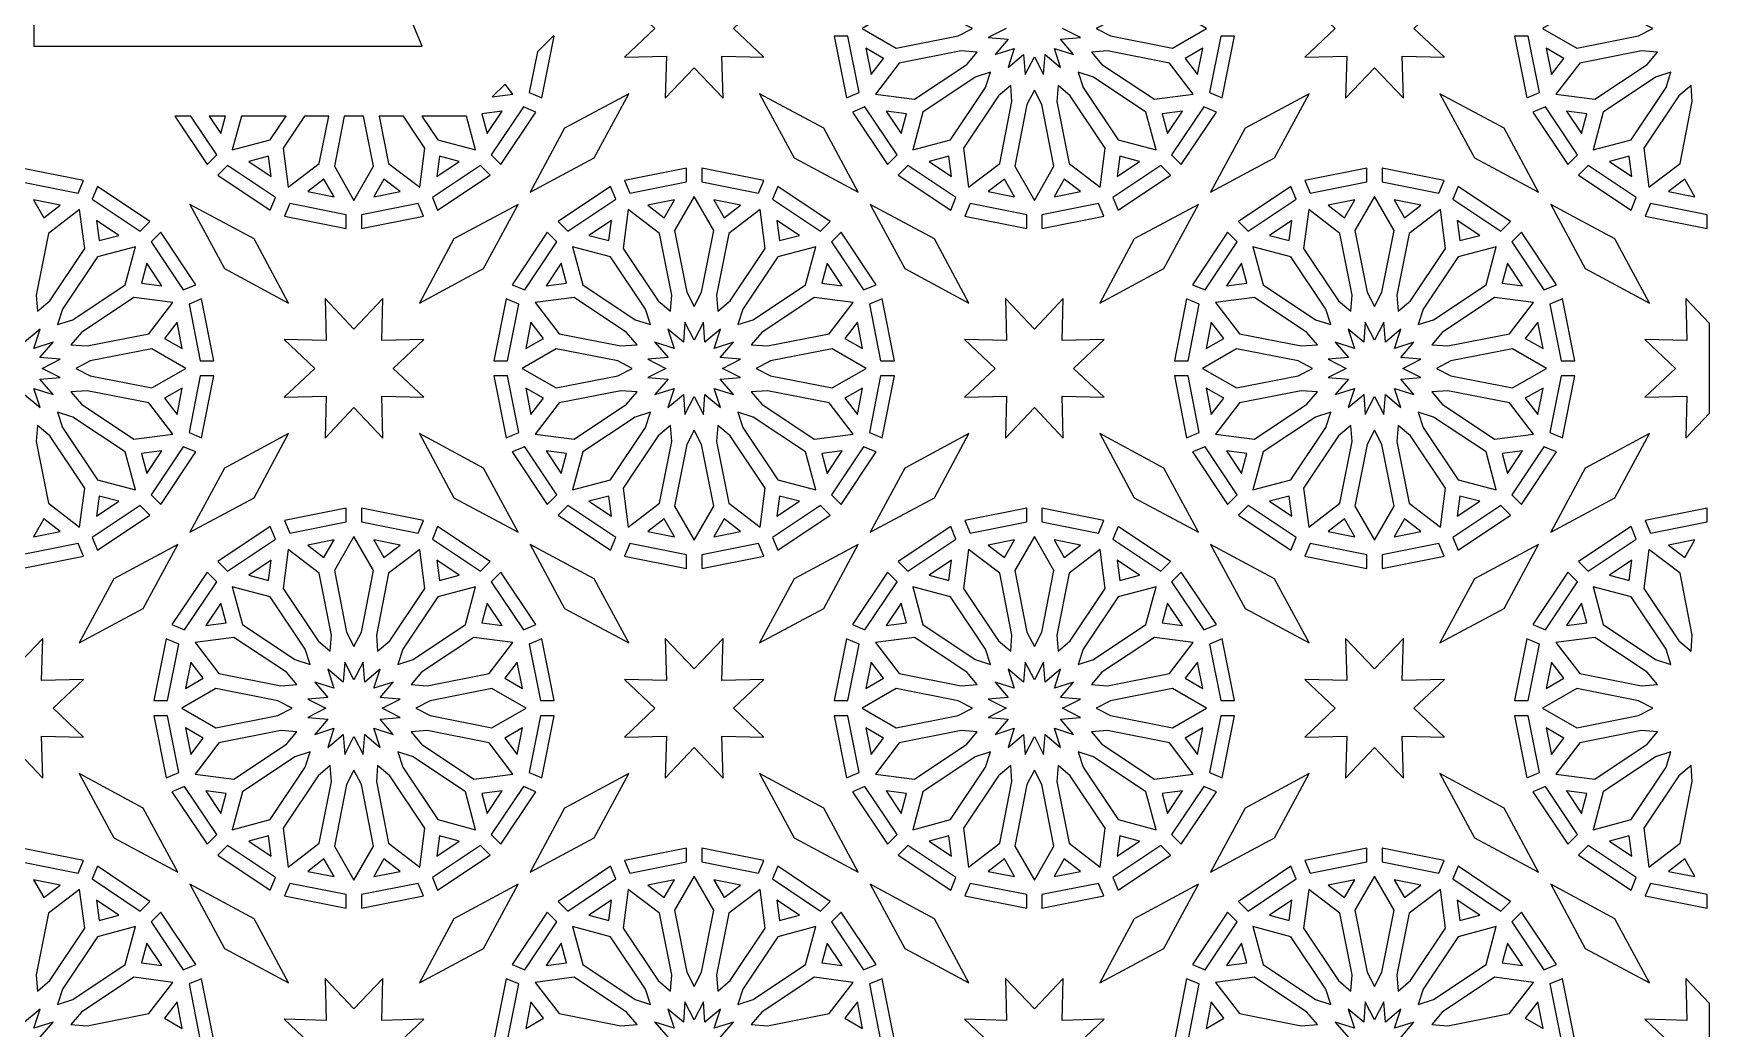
# Model space of a CAD drawing. Header units: millimetres. Extents: x 5 to 1055, y 1035 to 2435.
# Drawn here: x 534.1 to 879, y 1319 to 1523.9 of the extents above; entities that cross this region are included whole.
import ezdxf

# ---------------------------------------------------------------- set-up
doc = ezdxf.new("R2010")
doc.units = ezdxf.units.MM
doc.layers.add('CUT', color=1, linetype='CONTINUOUS')

msp = doc.modelspace()

# ---------------------------------------------------------------- linework, layer by layer
at = {"layer": 'CUT'}
for points in [[(606.724, 1539.1), (534.2, 1539.1), (534.2, 1521.25), (614.117, 1521.25)], [(676.026, 1510.558), (675.793, 1519.207), (684.442, 1518.974), (678.161, 1524.925), (684.442, 1530.876), (675.793, 1530.643), (676.026, 1539.292), (670.075, 1533.011), (664.124, 1539.292), (664.357, 1530.643), (655.708, 1530.876), (661.989, 1524.925), (655.708, 1518.974), (664.357, 1519.207), (664.124, 1510.558), (670.075, 1516.839)], [(816.026, 1510.558), (815.793, 1519.207), (824.442, 1518.974), (818.161, 1524.925), (824.442, 1530.876), (815.793, 1530.643), (816.026, 1539.292), (810.075, 1533.011), (804.124, 1539.292), (804.357, 1530.643), (795.708, 1530.876), (801.989, 1524.925), (795.708, 1518.974), (804.357, 1519.207), (804.124, 1510.558), (810.075, 1516.839)], [(727.344, 1524.925), (724.387, 1526.439), (711.675, 1528.968), (704.671, 1524.925), (711.675, 1520.882), (724.387, 1523.411)], [(752.806, 1524.925), (755.763, 1523.411), (768.475, 1520.882), (775.479, 1524.925), (768.475, 1528.968), (755.763, 1526.439)], [(867.344, 1524.925), (864.387, 1526.439), (851.675, 1528.968), (844.671, 1524.925), (851.675, 1520.882), (864.387, 1523.411)], [(637.806, 1520.109), (636.133, 1511.695), (638.732, 1510.617), (641.266, 1523.35), (641.047, 1523.35)], [(704.017, 1511.695), (701.699, 1523.35), (698.884, 1523.35), (701.418, 1510.617)], [(778.732, 1510.617), (781.266, 1523.35), (778.451, 1523.35), (776.133, 1511.695)], [(844.017, 1511.695), (841.699, 1523.35), (838.884, 1523.35), (841.418, 1510.617)], [(706.49, 1515.41), (709.057, 1518.755), (705.406, 1520.863)], [(728.313, 1520.053), (725.002, 1520.321), (712.289, 1517.792), (707.367, 1511.376), (715.384, 1510.321), (726.162, 1517.523)], [(753.988, 1517.523), (764.766, 1510.321), (772.783, 1511.376), (767.861, 1517.792), (755.148, 1520.321), (751.837, 1520.053)], [(774.744, 1520.863), (771.093, 1518.755), (773.66, 1515.41)], [(846.49, 1515.41), (849.057, 1518.755), (845.406, 1520.863)], [(868.313, 1520.053), (865.002, 1520.321), (852.289, 1517.792), (847.367, 1511.376), (855.384, 1510.321), (866.162, 1517.523)], [(731.073, 1515.923), (727.911, 1514.903), (717.134, 1507.702), (715.041, 1499.891), (722.852, 1501.984), (730.053, 1512.761)], [(749.077, 1515.923), (750.097, 1512.761), (757.298, 1501.984), (765.109, 1499.891), (763.016, 1507.702), (752.239, 1514.903)], [(871.073, 1515.923), (867.911, 1514.903), (857.134, 1507.702), (855.041, 1499.891), (862.852, 1501.984), (870.053, 1512.761)], [(628.511, 1510.814), (632.783, 1511.376), (631.173, 1513.476)], [(649.519, 1498.276), (656.624, 1511.474), (643.426, 1504.369), (636.321, 1491.171)], [(696.724, 1504.369), (683.526, 1511.474), (690.631, 1498.276), (703.829, 1491.171)], [(735.203, 1513.163), (732.673, 1511.012), (725.471, 1500.234), (726.526, 1492.217), (732.942, 1497.139), (735.471, 1509.852)], [(740.075, 1512.194), (738.561, 1509.237), (736.032, 1496.525), (740.075, 1489.521), (744.118, 1496.525), (741.589, 1509.237)], [(744.947, 1513.163), (744.679, 1509.852), (747.208, 1497.139), (753.624, 1492.217), (754.679, 1500.234), (747.477, 1511.012)], [(789.519, 1498.276), (796.624, 1511.474), (783.426, 1504.369), (776.321, 1491.171)], [(836.724, 1504.369), (823.526, 1511.474), (830.631, 1498.276), (843.829, 1491.171)], [(875.203, 1513.163), (872.673, 1511.012), (865.471, 1500.234), (866.526, 1492.217), (872.942, 1497.139), (875.471, 1509.852)], [(630.551, 1507.905), (626.371, 1507.355), (627.462, 1503.282)], [(630.314, 1496.913), (637.527, 1507.707), (634.927, 1508.784), (628.325, 1498.903)], [(702.623, 1507.707), (709.836, 1496.913), (711.825, 1498.903), (705.223, 1508.784)], [(712.688, 1503.282), (713.779, 1507.355), (709.599, 1507.905)], [(770.551, 1507.905), (766.371, 1507.355), (767.462, 1503.282)], [(770.314, 1496.913), (777.527, 1507.707), (774.927, 1508.784), (768.325, 1498.903)], [(842.623, 1507.707), (849.836, 1496.913), (851.825, 1498.903), (845.223, 1508.784)], [(852.688, 1503.282), (853.779, 1507.355), (849.599, 1507.905)], [(563.195, 1506.85), (569.836, 1496.913), (571.825, 1498.903), (566.516, 1506.85)], [(570.304, 1506.85), (572.688, 1503.282), (573.644, 1506.85)], [(576.906, 1506.85), (575.041, 1499.891), (582.852, 1501.984), (586.104, 1506.85)], [(589.892, 1506.85), (585.471, 1500.234), (586.526, 1492.217), (592.942, 1497.139), (594.874, 1506.85)], [(598.086, 1506.85), (596.032, 1496.525), (600.075, 1489.521), (604.118, 1496.525), (602.064, 1506.85)], [(605.276, 1506.85), (607.208, 1497.139), (613.624, 1492.217), (614.679, 1500.234), (610.258, 1506.85)], [(614.046, 1506.85), (617.298, 1501.984), (625.109, 1499.891), (623.244, 1506.85)], [(583.055, 1494.449), (582.505, 1498.629), (578.432, 1497.538)], [(621.718, 1497.538), (617.645, 1498.629), (617.095, 1494.449)], [(723.055, 1494.449), (722.505, 1498.629), (718.432, 1497.538)], [(761.718, 1497.538), (757.645, 1498.629), (757.095, 1494.449)], [(863.055, 1494.449), (862.505, 1498.629), (858.432, 1497.538)], [(531.65, 1493.301), (543.305, 1490.983), (544.383, 1493.582), (531.65, 1496.116)], [(572.063, 1494.686), (582.857, 1487.473), (583.934, 1490.073), (574.053, 1496.675)], [(596.013, 1490.256), (593.905, 1493.907), (590.56, 1491.34)], [(609.59, 1491.34), (606.245, 1493.907), (604.137, 1490.256)], [(617.293, 1487.473), (628.087, 1494.686), (626.097, 1496.675), (616.216, 1490.073)], [(656.845, 1490.983), (668.5, 1493.301), (668.5, 1496.116), (655.767, 1493.582)], [(671.65, 1493.301), (683.305, 1490.983), (684.383, 1493.582), (671.65, 1496.116)], [(712.063, 1494.686), (722.857, 1487.473), (723.934, 1490.073), (714.053, 1496.675)], [(736.013, 1490.256), (733.905, 1493.907), (730.56, 1491.34)], [(749.59, 1491.34), (746.245, 1493.907), (744.137, 1490.256)], [(757.293, 1487.473), (768.087, 1494.686), (766.097, 1496.675), (756.216, 1490.073)], [(796.845, 1490.983), (808.5, 1493.301), (808.5, 1496.116), (795.767, 1493.582)], [(811.65, 1493.301), (823.305, 1490.983), (824.383, 1493.582), (811.65, 1496.116)], [(852.063, 1494.686), (862.857, 1487.473), (863.934, 1490.073), (854.053, 1496.675)], [(876.013, 1490.256), (873.905, 1493.907), (870.56, 1491.34)], [(558.087, 1485.164), (547.293, 1492.377), (546.216, 1489.777), (556.097, 1483.175)], [(644.053, 1483.175), (653.934, 1489.777), (652.857, 1492.377), (642.063, 1485.164)], [(670.075, 1467.656), (671.589, 1470.613), (674.118, 1483.325), (670.075, 1490.329), (666.032, 1483.325), (668.561, 1470.613)], [(698.087, 1485.164), (687.293, 1492.377), (686.216, 1489.777), (696.097, 1483.175)], [(784.053, 1483.175), (793.934, 1489.777), (792.857, 1492.377), (782.063, 1485.164)], [(810.075, 1467.656), (811.589, 1470.613), (814.118, 1483.325), (810.075, 1490.329), (806.032, 1483.325), (808.561, 1470.613)], [(838.087, 1485.164), (827.293, 1492.377), (826.216, 1489.777), (836.097, 1483.175)], [(536.245, 1485.943), (539.59, 1488.51), (534.137, 1489.594)], [(534.947, 1466.687), (537.477, 1468.838), (544.679, 1479.616), (543.624, 1487.633), (537.208, 1482.711), (534.679, 1469.998)], [(573.426, 1475.481), (586.624, 1468.376), (579.519, 1481.574), (566.321, 1488.679)], [(585.767, 1486.268), (598.5, 1483.734), (598.5, 1486.549), (586.845, 1488.867)], [(601.65, 1483.734), (614.383, 1486.268), (613.305, 1488.867), (601.65, 1486.549)], [(620.631, 1481.574), (613.526, 1468.376), (626.724, 1475.481), (633.829, 1488.679)], [(665.203, 1466.687), (665.471, 1469.998), (662.942, 1482.711), (656.526, 1487.633), (655.471, 1479.616), (662.673, 1468.838)], [(663.905, 1485.943), (666.013, 1489.594), (660.56, 1488.51)], [(676.245, 1485.943), (679.59, 1488.51), (674.137, 1489.594)], [(674.947, 1466.687), (677.477, 1468.838), (684.679, 1479.616), (683.624, 1487.633), (677.208, 1482.711), (674.679, 1469.998)], [(713.426, 1475.481), (726.624, 1468.376), (719.519, 1481.574), (706.321, 1488.679)], [(725.767, 1486.268), (738.5, 1483.734), (738.5, 1486.549), (726.845, 1488.867)], [(741.65, 1483.734), (754.383, 1486.268), (753.305, 1488.867), (741.65, 1486.549)], [(760.631, 1481.574), (753.526, 1468.376), (766.724, 1475.481), (773.829, 1488.679)], [(805.203, 1466.687), (805.471, 1469.998), (802.942, 1482.711), (796.526, 1487.633), (795.471, 1479.616), (802.673, 1468.838)], [(803.905, 1485.943), (806.013, 1489.594), (800.56, 1488.51)], [(816.245, 1485.943), (819.59, 1488.51), (814.137, 1489.594)], [(814.947, 1466.687), (817.477, 1468.838), (824.679, 1479.616), (823.624, 1487.633), (817.208, 1482.711), (814.679, 1469.998)], [(853.426, 1475.481), (866.624, 1468.376), (859.519, 1481.574), (846.321, 1488.679)], [(865.767, 1486.268), (878.5, 1483.734), (878.5, 1486.549), (866.845, 1488.867)], [(547.645, 1481.221), (551.718, 1482.312), (547.095, 1485.401)], [(567.527, 1472.143), (560.314, 1482.937), (558.325, 1480.947), (564.927, 1471.066)], [(635.223, 1471.066), (641.825, 1480.947), (639.836, 1482.937), (632.623, 1472.143)], [(648.432, 1482.312), (652.505, 1481.221), (653.055, 1485.401)], [(687.645, 1481.221), (691.718, 1482.312), (687.095, 1485.401)], [(707.527, 1472.143), (700.314, 1482.937), (698.325, 1480.947), (704.927, 1471.066)], [(775.223, 1471.066), (781.825, 1480.947), (779.836, 1482.937), (772.623, 1472.143)], [(788.432, 1482.312), (792.505, 1481.221), (793.055, 1485.401)], [(827.645, 1481.221), (831.718, 1482.312), (827.095, 1485.401)], [(847.527, 1472.143), (840.314, 1482.937), (838.325, 1480.947), (844.927, 1471.066)], [(539.077, 1463.927), (542.239, 1464.947), (553.016, 1472.148), (555.109, 1479.959), (547.298, 1477.866), (540.097, 1467.089)], [(661.073, 1463.927), (660.053, 1467.089), (652.852, 1477.866), (645.041, 1479.959), (647.134, 1472.148), (657.911, 1464.947)], [(679.077, 1463.927), (682.239, 1464.947), (693.016, 1472.148), (695.109, 1479.959), (687.298, 1477.866), (680.097, 1467.089)], [(801.073, 1463.927), (800.053, 1467.089), (792.852, 1477.866), (785.041, 1479.959), (787.134, 1472.148), (797.911, 1464.947)], [(819.077, 1463.927), (822.239, 1464.947), (833.016, 1472.148), (835.109, 1479.959), (827.298, 1477.866), (820.097, 1467.089)], [(556.371, 1472.495), (560.551, 1471.945), (557.462, 1476.568)], [(639.599, 1471.945), (643.779, 1472.495), (642.688, 1476.568)], [(696.371, 1472.495), (700.551, 1471.945), (697.462, 1476.568)], [(779.599, 1471.945), (783.779, 1472.495), (782.688, 1476.568)], [(836.371, 1472.495), (840.551, 1471.945), (837.462, 1476.568)], [(541.837, 1459.797), (545.148, 1459.529), (557.861, 1462.058), (562.783, 1468.474), (554.766, 1469.529), (543.988, 1462.327)], [(571.266, 1456.5), (568.732, 1469.233), (566.133, 1468.155), (568.451, 1456.5)], [(606.026, 1440.558), (605.793, 1449.207), (614.442, 1448.974), (608.161, 1454.925), (614.442, 1460.876), (605.793, 1460.643), (606.026, 1469.292), (600.075, 1463.011), (594.124, 1469.292), (594.357, 1460.643), (585.708, 1460.876), (591.989, 1454.925), (585.708, 1448.974), (594.357, 1449.207), (594.124, 1440.558), (600.075, 1446.839)], [(631.699, 1456.5), (634.017, 1468.155), (631.418, 1469.233), (628.884, 1456.5)], [(658.313, 1459.797), (656.162, 1462.327), (645.384, 1469.529), (637.367, 1468.474), (642.289, 1462.058), (655.002, 1459.529)], [(681.837, 1459.797), (685.148, 1459.529), (697.861, 1462.058), (702.783, 1468.474), (694.766, 1469.529), (683.988, 1462.327)], [(711.266, 1456.5), (708.732, 1469.233), (706.133, 1468.155), (708.451, 1456.5)], [(746.026, 1440.558), (745.793, 1449.207), (754.442, 1448.974), (748.161, 1454.925), (754.442, 1460.876), (745.793, 1460.643), (746.026, 1469.292), (740.075, 1463.011), (734.124, 1469.292), (734.357, 1460.643), (725.708, 1460.876), (731.989, 1454.925), (725.708, 1448.974), (734.357, 1449.207), (734.124, 1440.558), (740.075, 1446.839)], [(771.699, 1456.5), (774.017, 1468.155), (771.418, 1469.233), (768.884, 1456.5)], [(798.313, 1459.797), (796.162, 1462.327), (785.384, 1469.529), (777.367, 1468.474), (782.289, 1462.058), (795.002, 1459.529)], [(821.837, 1459.797), (825.148, 1459.529), (837.861, 1462.058), (842.783, 1468.474), (834.766, 1469.529), (823.988, 1462.327)], [(851.266, 1456.5), (848.732, 1469.233), (846.133, 1468.155), (848.451, 1456.5)], [(879, 1464.146), (874.124, 1469.292), (874.357, 1460.643), (865.708, 1460.876), (871.989, 1454.925), (865.708, 1448.974), (874.357, 1449.207), (874.124, 1440.558), (879, 1445.704)], [(561.093, 1461.095), (564.744, 1458.987), (563.66, 1464.44)], [(635.406, 1458.987), (639.057, 1461.095), (636.49, 1464.44)], [(671.968, 1445.407), (672.303, 1449.545), (675.467, 1446.856), (674.193, 1450.807), (678.144, 1449.533), (675.455, 1452.697), (679.593, 1453.032), (675.899, 1454.925), (679.593, 1456.818), (675.455, 1457.153), (678.144, 1460.317), (674.193, 1459.043), (675.467, 1462.994), (672.303, 1460.305), (671.968, 1464.443), (670.075, 1460.749), (668.182, 1464.443), (667.847, 1460.305), (664.683, 1462.994), (665.957, 1459.043), (662.006, 1460.317), (664.695, 1457.153), (660.557, 1456.818), (664.251, 1454.925), (660.557, 1453.032), (664.695, 1452.697), (662.006, 1449.533), (665.957, 1450.807), (664.683, 1446.856), (667.847, 1449.545), (668.182, 1445.407), (670.075, 1449.101)], [(701.093, 1461.095), (704.744, 1458.987), (703.66, 1464.44)], [(775.406, 1458.987), (779.057, 1461.095), (776.49, 1464.44)], [(811.968, 1445.407), (812.303, 1449.545), (815.467, 1446.856), (814.193, 1450.807), (818.144, 1449.533), (815.455, 1452.697), (819.593, 1453.032), (815.899, 1454.925), (819.593, 1456.818), (815.455, 1457.153), (818.144, 1460.317), (814.193, 1459.043), (815.467, 1462.994), (812.303, 1460.305), (811.968, 1464.443), (810.075, 1460.749), (808.182, 1464.443), (807.847, 1460.305), (804.683, 1462.994), (805.957, 1459.043), (802.006, 1460.317), (804.695, 1457.153), (800.557, 1456.818), (804.251, 1454.925), (800.557, 1453.032), (804.695, 1452.697), (802.006, 1449.533), (805.957, 1450.807), (804.683, 1446.856), (807.847, 1449.545), (808.182, 1445.407), (810.075, 1449.101)], [(841.093, 1461.095), (844.744, 1458.987), (843.66, 1464.44)], [(542.806, 1454.925), (545.763, 1453.411), (558.475, 1450.882), (565.479, 1454.925), (558.475, 1458.968), (545.763, 1456.439)], [(657.344, 1454.925), (654.387, 1456.439), (641.675, 1458.968), (634.671, 1454.925), (641.675, 1450.882), (654.387, 1453.411)], [(682.806, 1454.925), (685.763, 1453.411), (698.475, 1450.882), (705.479, 1454.925), (698.475, 1458.968), (685.763, 1456.439)], [(797.344, 1454.925), (794.387, 1456.439), (781.675, 1458.968), (774.671, 1454.925), (781.675, 1450.882), (794.387, 1453.411)], [(822.806, 1454.925), (825.763, 1453.411), (838.475, 1450.882), (845.479, 1454.925), (838.475, 1458.968), (825.763, 1456.439)], [(568.732, 1440.617), (571.266, 1453.35), (568.451, 1453.35), (566.133, 1441.695)], [(634.017, 1441.695), (631.699, 1453.35), (628.884, 1453.35), (631.418, 1440.617)], [(708.732, 1440.617), (711.266, 1453.35), (708.451, 1453.35), (706.133, 1441.695)], [(774.017, 1441.695), (771.699, 1453.35), (768.884, 1453.35), (771.418, 1440.617)], [(848.732, 1440.617), (851.266, 1453.35), (848.451, 1453.35), (846.133, 1441.695)], [(543.988, 1447.523), (554.766, 1440.321), (562.783, 1441.376), (557.861, 1447.792), (545.148, 1450.321), (541.837, 1450.053)], [(564.744, 1450.863), (561.093, 1448.755), (563.66, 1445.41)], [(636.49, 1445.41), (639.057, 1448.755), (635.406, 1450.863)], [(658.313, 1450.053), (655.002, 1450.321), (642.289, 1447.792), (637.367, 1441.376), (645.384, 1440.321), (656.162, 1447.523)], [(683.988, 1447.523), (694.766, 1440.321), (702.783, 1441.376), (697.861, 1447.792), (685.148, 1450.321), (681.837, 1450.053)], [(704.744, 1450.863), (701.093, 1448.755), (703.66, 1445.41)], [(776.49, 1445.41), (779.057, 1448.755), (775.406, 1450.863)], [(798.313, 1450.053), (795.002, 1450.321), (782.289, 1447.792), (777.367, 1441.376), (785.384, 1440.321), (796.162, 1447.523)], [(823.988, 1447.523), (834.766, 1440.321), (842.783, 1441.376), (837.861, 1447.792), (825.148, 1450.321), (821.837, 1450.053)], [(844.744, 1450.863), (841.093, 1448.755), (843.66, 1445.41)], [(539.077, 1445.923), (540.097, 1442.761), (547.298, 1431.984), (555.109, 1429.891), (553.016, 1437.702), (542.239, 1444.903)], [(661.073, 1445.923), (657.911, 1444.903), (647.134, 1437.702), (645.041, 1429.891), (652.852, 1431.984), (660.053, 1442.761)], [(679.077, 1445.923), (680.097, 1442.761), (687.298, 1431.984), (695.109, 1429.891), (693.016, 1437.702), (682.239, 1444.903)], [(801.073, 1445.923), (797.911, 1444.903), (787.134, 1437.702), (785.041, 1429.891), (792.852, 1431.984), (800.053, 1442.761)], [(819.077, 1445.923), (820.097, 1442.761), (827.298, 1431.984), (835.109, 1429.891), (833.016, 1437.702), (822.239, 1444.903)], [(534.947, 1443.163), (534.679, 1439.852), (537.208, 1427.139), (543.624, 1422.217), (544.679, 1430.234), (537.477, 1441.012)], [(665.203, 1443.163), (662.673, 1441.012), (655.471, 1430.234), (656.526, 1422.217), (662.942, 1427.139), (665.471, 1439.852)], [(670.075, 1442.194), (668.561, 1439.237), (666.032, 1426.525), (670.075, 1419.521), (674.118, 1426.525), (671.589, 1439.237)], [(674.947, 1443.163), (674.679, 1439.852), (677.208, 1427.139), (683.624, 1422.217), (684.679, 1430.234), (677.477, 1441.012)], [(805.203, 1443.163), (802.673, 1441.012), (795.471, 1430.234), (796.526, 1422.217), (802.942, 1427.139), (805.471, 1439.852)], [(810.075, 1442.194), (808.561, 1439.237), (806.032, 1426.525), (810.075, 1419.521), (814.118, 1426.525), (811.589, 1439.237)], [(814.947, 1443.163), (814.679, 1439.852), (817.208, 1427.139), (823.624, 1422.217), (824.679, 1430.234), (817.477, 1441.012)], [(560.314, 1426.913), (567.527, 1437.707), (564.927, 1438.784), (558.325, 1428.903)], [(579.519, 1428.276), (586.624, 1441.474), (573.426, 1434.369), (566.321, 1421.171)], [(626.724, 1434.369), (613.526, 1441.474), (620.631, 1428.276), (633.829, 1421.171)], [(632.623, 1437.707), (639.836, 1426.913), (641.825, 1428.903), (635.223, 1438.784)], [(700.314, 1426.913), (707.527, 1437.707), (704.927, 1438.784), (698.325, 1428.903)], [(719.519, 1428.276), (726.624, 1441.474), (713.426, 1434.369), (706.321, 1421.171)], [(766.724, 1434.369), (753.526, 1441.474), (760.631, 1428.276), (773.829, 1421.171)], [(772.623, 1437.707), (779.836, 1426.913), (781.825, 1428.903), (775.223, 1438.784)], [(840.314, 1426.913), (847.527, 1437.707), (844.927, 1438.784), (838.325, 1428.903)], [(859.519, 1428.276), (866.624, 1441.474), (853.426, 1434.369), (846.321, 1421.171)], [(560.551, 1437.905), (556.371, 1437.355), (557.462, 1433.282)], [(642.688, 1433.282), (643.779, 1437.355), (639.599, 1437.905)], [(700.551, 1437.905), (696.371, 1437.355), (697.462, 1433.282)], [(782.688, 1433.282), (783.779, 1437.355), (779.599, 1437.905)], [(840.551, 1437.905), (836.371, 1437.355), (837.462, 1433.282)], [(551.718, 1427.538), (547.645, 1428.629), (547.095, 1424.449)], [(653.055, 1424.449), (652.505, 1428.629), (648.432, 1427.538)], [(691.718, 1427.538), (687.645, 1428.629), (687.095, 1424.449)], [(793.055, 1424.449), (792.505, 1428.629), (788.432, 1427.538)], [(831.718, 1427.538), (827.645, 1428.629), (827.095, 1424.449)], [(547.293, 1417.473), (558.087, 1424.686), (556.097, 1426.675), (546.216, 1420.073)], [(586.845, 1420.983), (598.5, 1423.301), (598.5, 1426.116), (585.767, 1423.582)], [(601.65, 1423.301), (613.305, 1420.983), (614.383, 1423.582), (601.65, 1426.116)], [(642.063, 1424.686), (652.857, 1417.473), (653.934, 1420.073), (644.053, 1426.675)], [(687.293, 1417.473), (698.087, 1424.686), (696.097, 1426.675), (686.216, 1420.073)], [(726.845, 1420.983), (738.5, 1423.301), (738.5, 1426.116), (725.767, 1423.582)], [(741.65, 1423.301), (753.305, 1420.983), (754.383, 1423.582), (741.65, 1426.116)], [(782.063, 1424.686), (792.857, 1417.473), (793.934, 1420.073), (784.053, 1426.675)], [(827.293, 1417.473), (838.087, 1424.686), (836.097, 1426.675), (826.216, 1420.073)], [(866.845, 1420.983), (878.5, 1423.301), (878.5, 1426.116), (865.767, 1423.582)], [(539.59, 1421.34), (536.245, 1423.907), (534.137, 1420.256)], [(574.053, 1413.175), (583.934, 1419.777), (582.857, 1422.377), (572.063, 1415.164)], [(628.087, 1415.164), (617.293, 1422.377), (616.216, 1419.777), (626.097, 1413.175)], [(666.013, 1420.256), (663.905, 1423.907), (660.56, 1421.34)], [(679.59, 1421.34), (676.245, 1423.907), (674.137, 1420.256)], [(714.053, 1413.175), (723.934, 1419.777), (722.857, 1422.377), (712.063, 1415.164)], [(768.087, 1415.164), (757.293, 1422.377), (756.216, 1419.777), (766.097, 1413.175)], [(806.013, 1420.256), (803.905, 1423.907), (800.56, 1421.34)], [(819.59, 1421.34), (816.245, 1423.907), (814.137, 1420.256)], [(854.053, 1413.175), (863.934, 1419.777), (862.857, 1422.377), (852.063, 1415.164)], [(531.65, 1413.734), (544.383, 1416.268), (543.305, 1418.867), (531.65, 1416.549)], [(550.631, 1411.574), (543.526, 1398.376), (556.724, 1405.481), (563.829, 1418.679)], [(595.203, 1396.687), (595.471, 1399.998), (592.942, 1412.711), (586.526, 1417.633), (585.471, 1409.616), (592.673, 1398.838)], [(593.905, 1415.943), (596.013, 1419.594), (590.56, 1418.51)], [(600.075, 1397.656), (601.589, 1400.613), (604.118, 1413.325), (600.075, 1420.329), (596.032, 1413.325), (598.561, 1400.613)], [(606.245, 1415.943), (609.59, 1418.51), (604.137, 1419.594)], [(604.947, 1396.687), (607.477, 1398.838), (614.679, 1409.616), (613.624, 1417.633), (607.208, 1412.711), (604.679, 1399.998)], [(643.426, 1405.481), (656.624, 1398.376), (649.519, 1411.574), (636.321, 1418.679)], [(655.767, 1416.268), (668.5, 1413.734), (668.5, 1416.549), (656.845, 1418.867)], [(671.65, 1413.734), (684.383, 1416.268), (683.305, 1418.867), (671.65, 1416.549)], [(690.631, 1411.574), (683.526, 1398.376), (696.724, 1405.481), (703.829, 1418.679)], [(735.203, 1396.687), (735.471, 1399.998), (732.942, 1412.711), (726.526, 1417.633), (725.471, 1409.616), (732.673, 1398.838)], [(733.905, 1415.943), (736.013, 1419.594), (730.56, 1418.51)], [(740.075, 1397.656), (741.589, 1400.613), (744.118, 1413.325), (740.075, 1420.329), (736.032, 1413.325), (738.561, 1400.613)], [(746.245, 1415.943), (749.59, 1418.51), (744.137, 1419.594)], [(744.947, 1396.687), (747.477, 1398.838), (754.679, 1409.616), (753.624, 1417.633), (747.208, 1412.711), (744.679, 1399.998)], [(783.426, 1405.481), (796.624, 1398.376), (789.519, 1411.574), (776.321, 1418.679)], [(795.767, 1416.268), (808.5, 1413.734), (808.5, 1416.549), (796.845, 1418.867)], [(811.65, 1413.734), (824.383, 1416.268), (823.305, 1418.867), (811.65, 1416.549)], [(830.631, 1411.574), (823.526, 1398.376), (836.724, 1405.481), (843.829, 1418.679)], [(875.203, 1396.687), (875.471, 1399.998), (872.942, 1412.711), (866.526, 1417.633), (865.471, 1409.616), (872.673, 1398.838)], [(873.905, 1415.943), (876.013, 1419.594), (870.56, 1418.51)], [(578.432, 1412.312), (582.505, 1411.221), (583.055, 1415.401)], [(617.645, 1411.221), (621.718, 1412.312), (617.095, 1415.401)], [(718.432, 1412.312), (722.505, 1411.221), (723.055, 1415.401)], [(757.645, 1411.221), (761.718, 1412.312), (757.095, 1415.401)], [(858.432, 1412.312), (862.505, 1411.221), (863.055, 1415.401)], [(565.223, 1401.066), (571.825, 1410.947), (569.836, 1412.937), (562.623, 1402.143)], [(637.527, 1402.143), (630.314, 1412.937), (628.325, 1410.947), (634.927, 1401.066)], [(705.223, 1401.066), (711.825, 1410.947), (709.836, 1412.937), (702.623, 1402.143)], [(777.527, 1402.143), (770.314, 1412.937), (768.325, 1410.947), (774.927, 1401.066)], [(845.223, 1401.066), (851.825, 1410.947), (849.836, 1412.937), (842.623, 1402.143)], [(591.073, 1393.927), (590.053, 1397.089), (582.852, 1407.866), (575.041, 1409.959), (577.134, 1402.148), (587.911, 1394.947)], [(609.077, 1393.927), (612.239, 1394.947), (623.016, 1402.148), (625.109, 1409.959), (617.298, 1407.866), (610.097, 1397.089)], [(731.073, 1393.927), (730.053, 1397.089), (722.852, 1407.866), (715.041, 1409.959), (717.134, 1402.148), (727.911, 1394.947)], [(749.077, 1393.927), (752.239, 1394.947), (763.016, 1402.148), (765.109, 1409.959), (757.298, 1407.866), (750.097, 1397.089)], [(871.073, 1393.927), (870.053, 1397.089), (862.852, 1407.866), (855.041, 1409.959), (857.134, 1402.148), (867.911, 1394.947)], [(569.599, 1401.945), (573.779, 1402.495), (572.688, 1406.568)], [(626.371, 1402.495), (630.551, 1401.945), (627.462, 1406.568)], [(709.599, 1401.945), (713.779, 1402.495), (712.688, 1406.568)], [(766.371, 1402.495), (770.551, 1401.945), (767.462, 1406.568)], [(849.599, 1401.945), (853.779, 1402.495), (852.688, 1406.568)], [(530.075, 1376.839), (536.026, 1370.558), (535.793, 1379.207), (544.442, 1378.974), (538.161, 1384.925), (544.442, 1390.876), (535.793, 1390.643), (536.026, 1399.292), (530.075, 1393.011), (524.124, 1399.292), (524.357, 1390.643), (515.708, 1390.876), (521.989, 1384.925), (515.708, 1378.974), (524.357, 1379.207), (524.124, 1370.558)], [(561.699, 1386.5), (564.017, 1398.155), (561.418, 1399.233), (558.884, 1386.5)], [(588.313, 1389.797), (586.162, 1392.327), (575.384, 1399.529), (567.367, 1398.474), (572.289, 1392.058), (585.002, 1389.529)], [(611.837, 1389.797), (615.148, 1389.529), (627.861, 1392.058), (632.783, 1398.474), (624.766, 1399.529), (613.988, 1392.327)], [(641.266, 1386.5), (638.732, 1399.233), (636.133, 1398.155), (638.451, 1386.5)], [(676.026, 1370.558), (675.793, 1379.207), (684.442, 1378.974), (678.161, 1384.925), (684.442, 1390.876), (675.793, 1390.643), (676.026, 1399.292), (670.075, 1393.011), (664.124, 1399.292), (664.357, 1390.643), (655.708, 1390.876), (661.989, 1384.925), (655.708, 1378.974), (664.357, 1379.207), (664.124, 1370.558), (670.075, 1376.839)], [(701.699, 1386.5), (704.017, 1398.155), (701.418, 1399.233), (698.884, 1386.5)], [(728.313, 1389.797), (726.162, 1392.327), (715.384, 1399.529), (707.367, 1398.474), (712.289, 1392.058), (725.002, 1389.529)], [(751.837, 1389.797), (755.148, 1389.529), (767.861, 1392.058), (772.783, 1398.474), (764.766, 1399.529), (753.988, 1392.327)], [(781.266, 1386.5), (778.732, 1399.233), (776.133, 1398.155), (778.451, 1386.5)], [(816.026, 1370.558), (815.793, 1379.207), (824.442, 1378.974), (818.161, 1384.925), (824.442, 1390.876), (815.793, 1390.643), (816.026, 1399.292), (810.075, 1393.011), (804.124, 1399.292), (804.357, 1390.643), (795.708, 1390.876), (801.989, 1384.925), (795.708, 1378.974), (804.357, 1379.207), (804.124, 1370.558), (810.075, 1376.839)], [(841.699, 1386.5), (844.017, 1398.155), (841.418, 1399.233), (838.884, 1386.5)], [(868.313, 1389.797), (866.162, 1392.327), (855.384, 1399.529), (847.367, 1398.474), (852.289, 1392.058), (865.002, 1389.529)], [(565.406, 1388.987), (569.057, 1391.095), (566.49, 1394.44)], [(601.968, 1375.407), (602.303, 1379.545), (605.467, 1376.856), (604.193, 1380.807), (608.144, 1379.533), (605.455, 1382.697), (609.593, 1383.032), (605.899, 1384.925), (609.593, 1386.818), (605.455, 1387.153), (608.144, 1390.317), (604.193, 1389.043), (605.467, 1392.994), (602.303, 1390.305), (601.968, 1394.443), (600.075, 1390.749), (598.182, 1394.443), (597.847, 1390.305), (594.683, 1392.994), (595.957, 1389.043), (592.006, 1390.317), (594.695, 1387.153), (590.557, 1386.818), (594.251, 1384.925), (590.557, 1383.032), (594.695, 1382.697), (592.006, 1379.533), (595.957, 1380.807), (594.683, 1376.856), (597.847, 1379.545), (598.182, 1375.407), (600.075, 1379.101)], [(631.093, 1391.095), (634.744, 1388.987), (633.66, 1394.44)], [(705.406, 1388.987), (709.057, 1391.095), (706.49, 1394.44)], [(741.968, 1375.407), (742.303, 1379.545), (745.467, 1376.856), (744.193, 1380.807), (748.144, 1379.533), (745.455, 1382.697), (749.593, 1383.032), (745.899, 1384.925), (749.593, 1386.818), (745.455, 1387.153), (748.144, 1390.317), (744.193, 1389.043), (745.467, 1392.994), (742.303, 1390.305), (741.968, 1394.443), (740.075, 1390.749), (738.182, 1394.443), (737.847, 1390.305), (734.683, 1392.994), (735.957, 1389.043), (732.006, 1390.317), (734.695, 1387.153), (730.557, 1386.818), (734.251, 1384.925), (730.557, 1383.032), (734.695, 1382.697), (732.006, 1379.533), (735.957, 1380.807), (734.683, 1376.856), (737.847, 1379.545), (738.182, 1375.407), (740.075, 1379.101)], [(771.093, 1391.095), (774.744, 1388.987), (773.66, 1394.44)], [(845.406, 1388.987), (849.057, 1391.095), (846.49, 1394.44)], [(587.344, 1384.925), (584.387, 1386.439), (571.675, 1388.968), (564.671, 1384.925), (571.675, 1380.882), (584.387, 1383.411)], [(612.806, 1384.925), (615.763, 1383.411), (628.475, 1380.882), (635.479, 1384.925), (628.475, 1388.968), (615.763, 1386.439)], [(727.344, 1384.925), (724.387, 1386.439), (711.675, 1388.968), (704.671, 1384.925), (711.675, 1380.882), (724.387, 1383.411)], [(752.806, 1384.925), (755.763, 1383.411), (768.475, 1380.882), (775.479, 1384.925), (768.475, 1388.968), (755.763, 1386.439)], [(867.344, 1384.925), (864.387, 1386.439), (851.675, 1388.968), (844.671, 1384.925), (851.675, 1380.882), (864.387, 1383.411)], [(564.017, 1371.695), (561.699, 1383.35), (558.884, 1383.35), (561.418, 1370.617)], [(638.732, 1370.617), (641.266, 1383.35), (638.451, 1383.35), (636.133, 1371.695)], [(704.017, 1371.695), (701.699, 1383.35), (698.884, 1383.35), (701.418, 1370.617)], [(778.732, 1370.617), (781.266, 1383.35), (778.451, 1383.35), (776.133, 1371.695)], [(844.017, 1371.695), (841.699, 1383.35), (838.884, 1383.35), (841.418, 1370.617)], [(566.49, 1375.41), (569.057, 1378.755), (565.406, 1380.863)], [(588.313, 1380.053), (585.002, 1380.321), (572.289, 1377.792), (567.367, 1371.376), (575.384, 1370.321), (586.162, 1377.523)], [(613.988, 1377.523), (624.766, 1370.321), (632.783, 1371.376), (627.861, 1377.792), (615.148, 1380.321), (611.837, 1380.053)], [(634.744, 1380.863), (631.093, 1378.755), (633.66, 1375.41)], [(706.49, 1375.41), (709.057, 1378.755), (705.406, 1380.863)], [(728.313, 1380.053), (725.002, 1380.321), (712.289, 1377.792), (707.367, 1371.376), (715.384, 1370.321), (726.162, 1377.523)], [(753.988, 1377.523), (764.766, 1370.321), (772.783, 1371.376), (767.861, 1377.792), (755.148, 1380.321), (751.837, 1380.053)], [(774.744, 1380.863), (771.093, 1378.755), (773.66, 1375.41)], [(846.49, 1375.41), (849.057, 1378.755), (845.406, 1380.863)], [(868.313, 1380.053), (865.002, 1380.321), (852.289, 1377.792), (847.367, 1371.376), (855.384, 1370.321), (866.162, 1377.523)], [(591.073, 1375.923), (587.911, 1374.903), (577.134, 1367.702), (575.041, 1359.891), (582.852, 1361.984), (590.053, 1372.761)], [(595.203, 1373.163), (592.673, 1371.012), (585.471, 1360.234), (586.526, 1352.217), (592.942, 1357.139), (595.471, 1369.852)], [(604.947, 1373.163), (604.679, 1369.852), (607.208, 1357.139), (613.624, 1352.217), (614.679, 1360.234), (607.477, 1371.012)], [(609.077, 1375.923), (610.097, 1372.761), (617.298, 1361.984), (625.109, 1359.891), (623.016, 1367.702), (612.239, 1374.903)], [(731.073, 1375.923), (727.911, 1374.903), (717.134, 1367.702), (715.041, 1359.891), (722.852, 1361.984), (730.053, 1372.761)], [(735.203, 1373.163), (732.673, 1371.012), (725.471, 1360.234), (726.526, 1352.217), (732.942, 1357.139), (735.471, 1369.852)], [(744.947, 1373.163), (744.679, 1369.852), (747.208, 1357.139), (753.624, 1352.217), (754.679, 1360.234), (747.477, 1371.012)], [(749.077, 1375.923), (750.097, 1372.761), (757.298, 1361.984), (765.109, 1359.891), (763.016, 1367.702), (752.239, 1374.903)], [(871.073, 1375.923), (867.911, 1374.903), (857.134, 1367.702), (855.041, 1359.891), (862.852, 1361.984), (870.053, 1372.761)], [(875.203, 1373.163), (872.673, 1371.012), (865.471, 1360.234), (866.526, 1352.217), (872.942, 1357.139), (875.471, 1369.852)], [(556.724, 1364.369), (543.526, 1371.474), (550.631, 1358.276), (563.829, 1351.171)], [(600.075, 1372.194), (598.561, 1369.237), (596.032, 1356.525), (600.075, 1349.521), (604.118, 1356.525), (601.589, 1369.237)], [(649.519, 1358.276), (656.624, 1371.474), (643.426, 1364.369), (636.321, 1351.171)], [(696.724, 1364.369), (683.526, 1371.474), (690.631, 1358.276), (703.829, 1351.171)], [(740.075, 1372.194), (738.561, 1369.237), (736.032, 1356.525), (740.075, 1349.521), (744.118, 1356.525), (741.589, 1369.237)], [(789.519, 1358.276), (796.624, 1371.474), (783.426, 1364.369), (776.321, 1351.171)], [(836.724, 1364.369), (823.526, 1371.474), (830.631, 1358.276), (843.829, 1351.171)], [(562.623, 1367.707), (569.836, 1356.913), (571.825, 1358.903), (565.223, 1368.784)], [(572.688, 1363.282), (573.779, 1367.355), (569.599, 1367.905)], [(630.551, 1367.905), (626.371, 1367.355), (627.462, 1363.282)], [(630.314, 1356.913), (637.527, 1367.707), (634.927, 1368.784), (628.325, 1358.903)], [(702.623, 1367.707), (709.836, 1356.913), (711.825, 1358.903), (705.223, 1368.784)], [(712.688, 1363.282), (713.779, 1367.355), (709.599, 1367.905)], [(770.551, 1367.905), (766.371, 1367.355), (767.462, 1363.282)], [(770.314, 1356.913), (777.527, 1367.707), (774.927, 1368.784), (768.325, 1358.903)], [(842.623, 1367.707), (849.836, 1356.913), (851.825, 1358.903), (845.223, 1368.784)], [(852.688, 1363.282), (853.779, 1367.355), (849.599, 1367.905)], [(531.65, 1353.301), (543.305, 1350.983), (544.383, 1353.582), (531.65, 1356.116)], [(572.063, 1354.686), (582.857, 1347.473), (583.934, 1350.073), (574.053, 1356.675)], [(583.055, 1354.449), (582.505, 1358.629), (578.432, 1357.538)], [(617.293, 1347.473), (628.087, 1354.686), (626.097, 1356.675), (616.216, 1350.073)], [(621.718, 1357.538), (617.645, 1358.629), (617.095, 1354.449)], [(656.845, 1350.983), (668.5, 1353.301), (668.5, 1356.116), (655.767, 1353.582)], [(671.65, 1353.301), (683.305, 1350.983), (684.383, 1353.582), (671.65, 1356.116)], [(712.063, 1354.686), (722.857, 1347.473), (723.934, 1350.073), (714.053, 1356.675)], [(723.055, 1354.449), (722.505, 1358.629), (718.432, 1357.538)], [(757.293, 1347.473), (768.087, 1354.686), (766.097, 1356.675), (756.216, 1350.073)], [(761.718, 1357.538), (757.645, 1358.629), (757.095, 1354.449)], [(796.845, 1350.983), (808.5, 1353.301), (808.5, 1356.116), (795.767, 1353.582)], [(811.65, 1353.301), (823.305, 1350.983), (824.383, 1353.582), (811.65, 1356.116)], [(852.063, 1354.686), (862.857, 1347.473), (863.934, 1350.073), (854.053, 1356.675)], [(863.055, 1354.449), (862.505, 1358.629), (858.432, 1357.538)], [(558.087, 1345.164), (547.293, 1352.377), (546.216, 1349.777), (556.097, 1343.175)], [(596.013, 1350.256), (593.905, 1353.907), (590.56, 1351.34)], [(609.59, 1351.34), (606.245, 1353.907), (604.137, 1350.256)], [(644.053, 1343.175), (653.934, 1349.777), (652.857, 1352.377), (642.063, 1345.164)], [(698.087, 1345.164), (687.293, 1352.377), (686.216, 1349.777), (696.097, 1343.175)], [(736.013, 1350.256), (733.905, 1353.907), (730.56, 1351.34)], [(749.59, 1351.34), (746.245, 1353.907), (744.137, 1350.256)], [(784.053, 1343.175), (793.934, 1349.777), (792.857, 1352.377), (782.063, 1345.164)], [(838.087, 1345.164), (827.293, 1352.377), (826.216, 1349.777), (836.097, 1343.175)], [(876.013, 1350.256), (873.905, 1353.907), (870.56, 1351.34)], [(536.245, 1345.943), (539.59, 1348.51), (534.137, 1349.594)], [(573.426, 1335.481), (586.624, 1328.376), (579.519, 1341.574), (566.321, 1348.679)], [(585.767, 1346.268), (598.5, 1343.734), (598.5, 1346.549), (586.845, 1348.867)], [(601.65, 1343.734), (614.383, 1346.268), (613.305, 1348.867), (601.65, 1346.549)], [(620.631, 1341.574), (613.526, 1328.376), (626.724, 1335.481), (633.829, 1348.679)], [(663.905, 1345.943), (666.013, 1349.594), (660.56, 1348.51)], [(670.075, 1327.656), (671.589, 1330.613), (674.118, 1343.325), (670.075, 1350.329), (666.032, 1343.325), (668.561, 1330.613)], [(676.245, 1345.943), (679.59, 1348.51), (674.137, 1349.594)], [(713.426, 1335.481), (726.624, 1328.376), (719.519, 1341.574), (706.321, 1348.679)], [(725.767, 1346.268), (738.5, 1343.734), (738.5, 1346.549), (726.845, 1348.867)], [(741.65, 1343.734), (754.383, 1346.268), (753.305, 1348.867), (741.65, 1346.549)], [(760.631, 1341.574), (753.526, 1328.376), (766.724, 1335.481), (773.829, 1348.679)], [(803.905, 1345.943), (806.013, 1349.594), (800.56, 1348.51)], [(810.075, 1327.656), (811.589, 1330.613), (814.118, 1343.325), (810.075, 1350.329), (806.032, 1343.325), (808.561, 1330.613)], [(816.245, 1345.943), (819.59, 1348.51), (814.137, 1349.594)], [(853.426, 1335.481), (866.624, 1328.376), (859.519, 1341.574), (846.321, 1348.679)], [(865.767, 1346.268), (878.5, 1343.734), (878.5, 1346.549), (866.845, 1348.867)], [(534.947, 1326.687), (537.477, 1328.838), (544.679, 1339.616), (543.624, 1347.633), (537.208, 1342.711), (534.679, 1329.998)], [(547.645, 1341.221), (551.718, 1342.312), (547.095, 1345.401)], [(648.432, 1342.312), (652.505, 1341.221), (653.055, 1345.401)], [(665.203, 1326.687), (665.471, 1329.998), (662.942, 1342.711), (656.526, 1347.633), (655.471, 1339.616), (662.673, 1328.838)], [(674.947, 1326.687), (677.477, 1328.838), (684.679, 1339.616), (683.624, 1347.633), (677.208, 1342.711), (674.679, 1329.998)], [(687.645, 1341.221), (691.718, 1342.312), (687.095, 1345.401)], [(788.432, 1342.312), (792.505, 1341.221), (793.055, 1345.401)], [(805.203, 1326.687), (805.471, 1329.998), (802.942, 1342.711), (796.526, 1347.633), (795.471, 1339.616), (802.673, 1328.838)], [(814.947, 1326.687), (817.477, 1328.838), (824.679, 1339.616), (823.624, 1347.633), (817.208, 1342.711), (814.679, 1329.998)], [(827.645, 1341.221), (831.718, 1342.312), (827.095, 1345.401)], [(567.527, 1332.143), (560.314, 1342.937), (558.325, 1340.947), (564.927, 1331.066)], [(635.223, 1331.066), (641.825, 1340.947), (639.836, 1342.937), (632.623, 1332.143)], [(707.527, 1332.143), (700.314, 1342.937), (698.325, 1340.947), (704.927, 1331.066)], [(775.223, 1331.066), (781.825, 1340.947), (779.836, 1342.937), (772.623, 1332.143)], [(847.527, 1332.143), (840.314, 1342.937), (838.325, 1340.947), (844.927, 1331.066)], [(539.077, 1323.927), (542.239, 1324.947), (553.016, 1332.148), (555.109, 1339.959), (547.298, 1337.866), (540.097, 1327.089)], [(661.073, 1323.927), (660.053, 1327.089), (652.852, 1337.866), (645.041, 1339.959), (647.134, 1332.148), (657.911, 1324.947)], [(679.077, 1323.927), (682.239, 1324.947), (693.016, 1332.148), (695.109, 1339.959), (687.298, 1337.866), (680.097, 1327.089)], [(801.073, 1323.927), (800.053, 1327.089), (792.852, 1337.866), (785.041, 1339.959), (787.134, 1332.148), (797.911, 1324.947)], [(819.077, 1323.927), (822.239, 1324.947), (833.016, 1332.148), (835.109, 1339.959), (827.298, 1337.866), (820.097, 1327.089)], [(556.371, 1332.495), (560.551, 1331.945), (557.462, 1336.568)], [(639.599, 1331.945), (643.779, 1332.495), (642.688, 1336.568)], [(696.371, 1332.495), (700.551, 1331.945), (697.462, 1336.568)], [(779.599, 1331.945), (783.779, 1332.495), (782.688, 1336.568)], [(836.371, 1332.495), (840.551, 1331.945), (837.462, 1336.568)], [(541.837, 1319.797), (545.148, 1319.529), (557.861, 1322.058), (562.783, 1328.474), (554.766, 1329.529), (543.988, 1322.327)], [(571.266, 1316.5), (568.732, 1329.233), (566.133, 1328.155), (568.451, 1316.5)], [(606.026, 1300.558), (605.793, 1309.207), (614.442, 1308.974), (608.161, 1314.925), (614.442, 1320.876), (605.793, 1320.643), (606.026, 1329.292), (600.075, 1323.011), (594.124, 1329.292), (594.357, 1320.643), (585.708, 1320.876), (591.989, 1314.925), (585.708, 1308.974), (594.357, 1309.207), (594.124, 1300.558), (600.075, 1306.839)], [(631.699, 1316.5), (634.017, 1328.155), (631.418, 1329.233), (628.884, 1316.5)], [(658.313, 1319.797), (656.162, 1322.327), (645.384, 1329.529), (637.367, 1328.474), (642.289, 1322.058), (655.002, 1319.529)], [(681.837, 1319.797), (685.148, 1319.529), (697.861, 1322.058), (702.783, 1328.474), (694.766, 1329.529), (683.988, 1322.327)], [(711.266, 1316.5), (708.732, 1329.233), (706.133, 1328.155), (708.451, 1316.5)], [(746.026, 1300.558), (745.793, 1309.207), (754.442, 1308.974), (748.161, 1314.925), (754.442, 1320.876), (745.793, 1320.643), (746.026, 1329.292), (740.075, 1323.011), (734.124, 1329.292), (734.357, 1320.643), (725.708, 1320.876), (731.989, 1314.925), (725.708, 1308.974), (734.357, 1309.207), (734.124, 1300.558), (740.075, 1306.839)], [(771.699, 1316.5), (774.017, 1328.155), (771.418, 1329.233), (768.884, 1316.5)], [(798.313, 1319.797), (796.162, 1322.327), (785.384, 1329.529), (777.367, 1328.474), (782.289, 1322.058), (795.002, 1319.529)], [(821.837, 1319.797), (825.148, 1319.529), (837.861, 1322.058), (842.783, 1328.474), (834.766, 1329.529), (823.988, 1322.327)], [(851.266, 1316.5), (848.732, 1329.233), (846.133, 1328.155), (848.451, 1316.5)], [(879, 1324.146), (874.124, 1329.292), (874.357, 1320.643), (865.708, 1320.876), (871.989, 1314.925), (865.708, 1308.974), (874.357, 1309.207), (874.124, 1300.558), (879, 1305.704)], [(561.093, 1321.095), (564.744, 1318.987), (563.66, 1324.44)], [(635.406, 1318.987), (639.057, 1321.095), (636.49, 1324.44)], [(701.093, 1321.095), (704.744, 1318.987), (703.66, 1324.44)], [(775.406, 1318.987), (779.057, 1321.095), (776.49, 1324.44)], [(841.093, 1321.095), (844.744, 1318.987), (843.66, 1324.44)]]:
    msp.add_lwpolyline(points, close=True, dxfattribs=at)
for points in [[(734.251, 1524.925), (730.557, 1523.032), (734.695, 1522.697), (732.006, 1519.533), (735.957, 1520.807), (734.683, 1516.856), (737.847, 1519.545), (738.182, 1515.407), (740.075, 1519.101), (741.968, 1515.407), (742.303, 1519.545), (745.467, 1516.856), (744.193, 1520.807), (748.144, 1519.533), (745.455, 1522.697), (749.593, 1523.032), (745.899, 1524.925)], [(532.303, 1449.545), (535.467, 1446.856), (534.193, 1450.807), (538.144, 1449.533), (535.455, 1452.697), (539.593, 1453.032), (535.899, 1454.925), (539.593, 1456.818), (535.455, 1457.153), (538.144, 1460.317), (534.193, 1459.043), (535.467, 1462.994), (532.303, 1460.305)], [(675.455, 1317.153), (678.144, 1320.317), (674.193, 1319.043), (675.467, 1322.994), (672.303, 1320.305), (671.968, 1324.443), (670.075, 1320.749), (668.182, 1324.443), (667.847, 1320.305), (664.683, 1322.994), (665.957, 1319.043), (662.006, 1320.317), (664.695, 1317.153)], [(815.455, 1317.153), (818.144, 1320.317), (814.193, 1319.043), (815.467, 1322.994), (812.303, 1320.305), (811.968, 1324.443), (810.075, 1320.749), (808.182, 1324.443), (807.847, 1320.305), (804.683, 1322.994), (805.957, 1319.043), (802.006, 1320.317), (804.695, 1317.153)], [(532.303, 1309.545), (535.467, 1306.856), (534.193, 1310.807), (538.144, 1309.533), (535.455, 1312.697), (539.593, 1313.032), (535.899, 1314.925), (539.593, 1316.818), (535.455, 1317.153), (538.144, 1320.317), (534.193, 1319.043), (535.467, 1322.994), (532.303, 1320.305)]]:
    msp.add_lwpolyline(points, dxfattribs=at)

doc.saveas('drawing.dxf')
